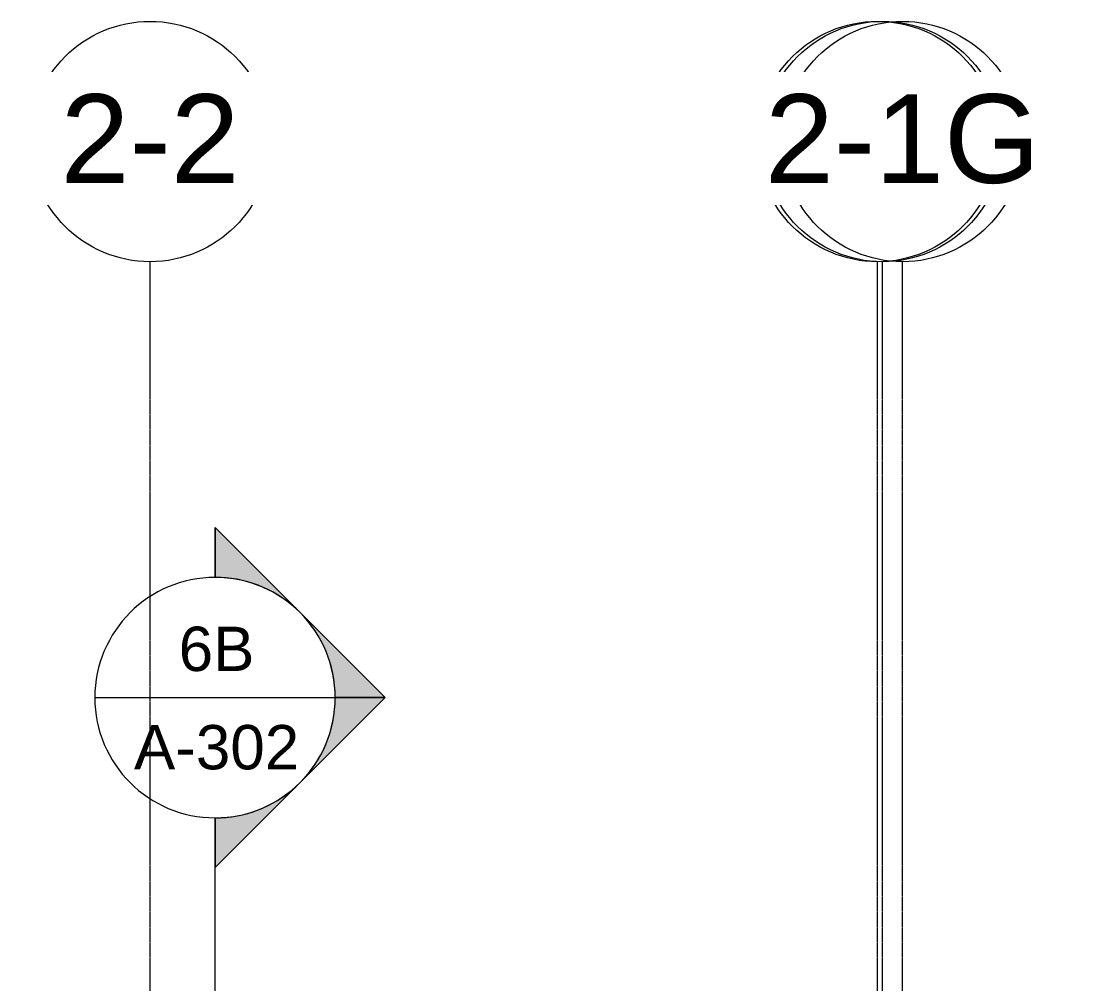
# Model space of a CAD drawing. Header units: inches. Extents: x 20207 to 40520, y -355 to 835.
# Drawn here: x 28991.7 to 29417.9, y 383.6 to 767.9 of the extents above; entities that cross this region are included whole.
import ezdxf

# ---------------------------------------------------------------- set-up
doc = ezdxf.new("R2010")
doc.units = ezdxf.units.IN
doc.header["$MEASUREMENT"] = 0
doc.linetypes.add('Grid Line 1_2_', pattern=[0.875, 0.5, -0.125, 0.125, -0.125])
for name, color, linetype, lineweight in [('G-ANNO-SYMB', 111, 'Continuous', 9), ('S-GRID', 1, 'Continuous', 9), ('S-GRID-IDEN', 1, 'Continuous', 9)]:
    doc.layers.add(name, color=color, linetype=linetype, lineweight=lineweight)
doc.styles.add('Arial_1', font='arial.ttf', dxfattribs={"height": 35.407186})
doc.styles.add('Arial_2', font='arial.ttf', dxfattribs={"height": 17.703593})

# ---------------------------------------------------------------- blocks, each defined once
blk = doc.blocks.new('Grid - Grid Head - Circle-14747-Elevation - South')
at = {"layer": 'S-GRID-IDEN'}
blk.add_circle((23085.89, 719.89), 48, dxfattribs=at)
blk = doc.blocks.new('Section - Section Head - Filled-1526-Elevation - South')
at = {"layer": 'G-ANNO-SYMB'}
h = blk.add_hatch(color=256, dxfattribs=at)
edge = h.paths.add_edge_path(flags=0)
edge.add_arc((22874.16, 497.8), 48.06, 47.9216, 90)
edge.add_line((22874.16, 545.86), (22874.16, 565.68))
edge.add_line((22874.16, 565.68), (22906.36, 533.47))
h = blk.add_hatch(color=256, dxfattribs=at)
edge = h.paths.add_edge_path(flags=0)
edge.add_line((22908.1, 531.74), (22942.04, 497.8))
edge.add_line((22942.04, 497.8), (22922.16, 497.8))
edge.add_arc((22874.16, 497.8), 48, 360, 405)
h = blk.add_hatch(color=256, dxfattribs=at)
edge = h.paths.add_edge_path(flags=0)
edge.add_arc((22874.16, 497.8), 48, 315, 360)
edge.add_line((22922.16, 497.8), (22942.04, 497.8))
edge.add_line((22942.04, 497.8), (22908.1, 463.85))
h = blk.add_hatch(color=256, dxfattribs=at)
edge = h.paths.add_edge_path(flags=0)
edge.add_line((22906.36, 462.12), (22874.16, 429.91))
edge.add_line((22874.16, 429.91), (22874.16, 449.73))
edge.add_arc((22874.16, 497.8), 48.06, 270, 312.0784)
for p, q in [((22942.04, 497.8), (22874.16, 565.68)), ((22874.16, 545.8), (22874.16, 565.68)), ((22906.36, 533.47), (22874.16, 565.68)), ((22874.16, 565.68), (22874.16, 545.86)), ((22942.04, 497.8), (22908.1, 531.74)), ((22942.04, 497.8), (22874.16, 429.91)), ((22908.1, 463.85), (22942.04, 497.8)), ((22922.16, 497.8), (22942.04, 497.8)), ((22942.04, 497.8), (22922.16, 497.8)), ((22874.16, 429.91), (22906.36, 462.12)), ((22874.16, 449.8), (22874.16, 429.91)), ((22874.16, 449.73), (22874.16, 429.91))]:
    blk.add_line(p, q, dxfattribs=at)
for radius, start, end in [(48, 90, 270), (48.06, 47.9216, 90), (48, 270, 90), (48, 360, 45), (48, 315, 360), (48.06, 270, 312.0784)]:
    blk.add_arc((22874.16, 497.8), radius, start, end, dxfattribs=at)

msp = doc.modelspace()

# ---------------------------------------------------------------- linework, layer by layer
at = {"layer": 'G-ANNO-SYMB'}
for p, q in [((29021.02, 497.8), (29117.02, 497.8)), ((29069.02, -138.64), (29069.02, 449.8))]:
    msp.add_line(p, q, dxfattribs=at)
at = {"layer": 'S-GRID', "linetype": 'Grid Line 1_2_'}
for p, q in [((29043.1, -28.56), (29043.1, 671.89)), ((29043.1, -28.56), (29043.1, 671.89)), ((29333.6, -28.56), (29333.6, 671.89)), ((29335.6, -28.56), (29335.6, 671.89)), ((29343.6, -28.56), (29343.6, 671.89)), ((29343.6, -28.56), (29343.6, 671.89))]:
    msp.add_line(p, q, dxfattribs=at)

# ---------------------------------------------------------------- block references
at = {"layer": 'G-ANNO-SYMB'}
msp.add_blockref('Section - Section Head - Filled-1526-Elevation - South', (6194.87, 0), dxfattribs=at)
at = {"layer": 'S-GRID-IDEN'}
for p in [(5957.21, 0), (6257.71, 0)]:
    msp.add_blockref('Grid - Grid Head - Circle-14747-Elevation - South', p, dxfattribs=at)

# ---------------------------------------------------------------- texts
at = {"layer": 'G-ANNO-SYMB', "char_height": 17.704, "attachment_point": 2, "line_spacing_factor": 0.938532, "style": 'Arial_2'}
for s, insert, width in [('6B', (29069.64, 526.13), 36.072), ('A-302', (29069.64, 486.86), 78.624)]:
    msp.add_mtext(s, dxfattribs=dict(at, insert=insert, width=width))

# ---------------------------------------------------------------- next in the draw order: texts
at = {"layer": 'S-GRID-IDEN', "char_height": 35.407, "attachment_point": 2, "line_spacing_factor": 0.938532, "style": 'Arial_1', "bg_fill": 3, "box_fill_scale": 1.25, "bg_fill_color": 0, "bg_fill_transparency": 0}
for s, insert, width in [('1-2', (29043.09, 738.77), 85.104), ('1-1G', (29343.59, 738.77), 130.896)]:
    msp.add_mtext(s, dxfattribs=dict(at, insert=insert, width=width))

# ---------------------------------------------------------------- next in the draw order: block references
at = {"layer": 'S-GRID-IDEN'}
for p in [(5957.21, 0), (6249.71, 0)]:
    msp.add_blockref('Grid - Grid Head - Circle-14747-Elevation - South', p, dxfattribs=at)

# ---------------------------------------------------------------- next in the draw order: texts
at = {"layer": 'S-GRID-IDEN', "char_height": 35.407, "width": 85.104, "attachment_point": 2, "line_spacing_factor": 0.938532, "style": 'Arial_1', "bg_fill": 3, "box_fill_scale": 1.25, "bg_fill_color": 0, "bg_fill_transparency": 0}
for s, insert in [('2-2', (29043.09, 738.77)), ('2-1', (29335.59, 738.77))]:
    msp.add_mtext(s, dxfattribs=dict(at, insert=insert))

# ---------------------------------------------------------------- next in the draw order: block references
at = {"layer": 'S-GRID-IDEN'}
msp.add_blockref('Grid - Grid Head - Circle-14747-Elevation - South', (6247.71, 0), dxfattribs=at)

# ---------------------------------------------------------------- next in the draw order: texts
at = {"layer": 'S-GRID-IDEN', "insert": (29333.59, 738.77), "char_height": 35.407, "width": 85.104, "attachment_point": 2, "line_spacing_factor": 0.938532, "style": 'Arial_1', "bg_fill": 3, "box_fill_scale": 1.25, "bg_fill_color": 0, "bg_fill_transparency": 0}
msp.add_mtext('1-1', dxfattribs=at)

# ---------------------------------------------------------------- next in the draw order: block references
at = {"layer": 'S-GRID-IDEN'}
msp.add_blockref('Grid - Grid Head - Circle-14747-Elevation - South', (6257.71, 0), dxfattribs=at)

# ---------------------------------------------------------------- next in the draw order: texts
at = {"layer": 'S-GRID-IDEN', "insert": (29343.59, 738.77), "char_height": 35.407, "width": 130.896, "attachment_point": 2, "line_spacing_factor": 0.938532, "style": 'Arial_1', "bg_fill": 3, "box_fill_scale": 1.25, "bg_fill_color": 0, "bg_fill_transparency": 0}
msp.add_mtext('2-1G', dxfattribs=at)

doc.saveas('drawing.dxf')
